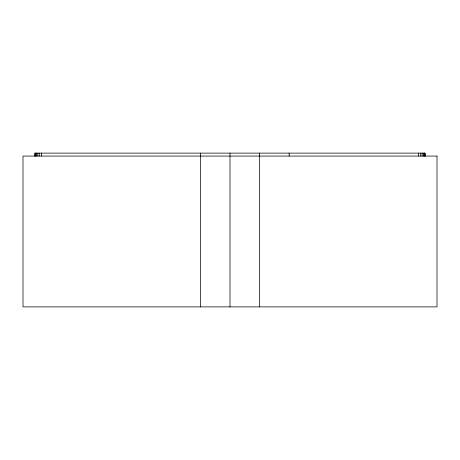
<?xml version="1.0" encoding="UTF-8"?>
<svg xmlns="http://www.w3.org/2000/svg" width="460" height="460" viewBox="0 0 460 460"><rect width="100%" height="100%" fill="white"/><g stroke="black" fill="none" stroke-linecap="round" stroke-linejoin="round"><path stroke-width="0.69" d="M425.172 156.072L425.172 153.117L34.828 153.117L34.828 156.072M424.873 153.117L424.873 156.072M424.292 153.117L424.292 156.072M423.367 153.117L423.367 156.072M422.165 153.117L422.165 156.072M420.762 153.117L420.762 156.072M418.479 153.117L418.479 156.072M289.144 153.117L289.144 156.072M259.572 153.117L259.572 306.883M230 153.117L230 306.883M200.428 153.117L200.428 306.883M41.521 153.117L41.521 156.072M39.238 153.117L39.238 156.072M37.835 153.117L37.835 156.072M36.633 153.117L36.633 156.072M35.707 153.117L35.707 156.072M35.127 153.117L35.127 156.072M437 156.072L23 156.072L23 306.883L437 306.883L437 156.072"/></g></svg>
